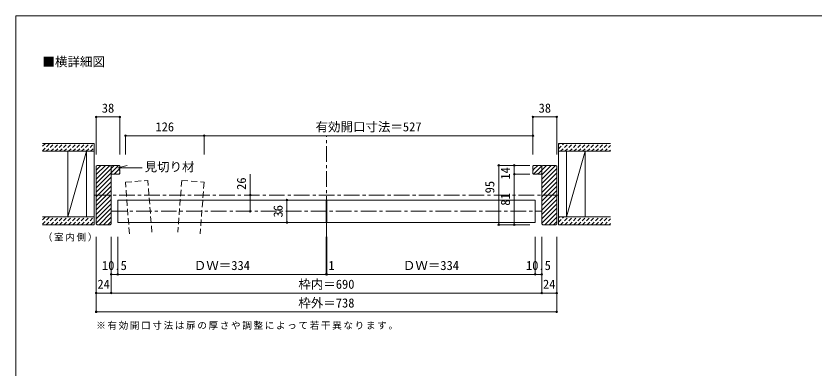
# Model space of a CAD drawing. Units: millimetres on the paper, with parts at other scales. Extents: x -197 to 328, y -138 to 137.
# Drawn here: x -197.2 to 58.6, y 24.2 to 137 of the extents above; entities that cross this region are included whole.
import ezdxf
from ezdxf.enums import TextEntityAlignment as Align

# ---------------------------------------------------------------- set-up
doc = ezdxf.new("R2010")
doc.units = ezdxf.units.MM
doc.header["$PDMODE"] = 32
doc.header["$PDSIZE"] = 0.5
for name, pattern in [('CHAIN1', [8, 5, -1, 1, -1]), ('DASHED1', [1.8, 1.2, -0.6]), ('DASHED2', [3, 2, -1])]:
    doc.linetypes.add(name, pattern=pattern)
for name, color, linetype, lineweight in [('0-1_通り芯', 4, 'Continuous', 9), ('0-3_仕上げ', 2, 'Continuous', 9), ('0-4_枠', 3, 'Continuous', 9), ('0-6_扉', 6, 'Continuous', 9), ('0-A_文字', 7, 'Continuous', 9), ('0-B_寸法', 7, 'Continuous', 9), ('0-C_ハッチ', 4, 'DASHED1', 9), ('1-A_文字', 7, 'Continuous', 9), ('F-0_補助線', 7, 'Continuous', 9)]:
    doc.layers.add(name, color=color, linetype=linetype, lineweight=lineweight)
doc.styles.add('ＭＳ ゴシック', font='')
doc.styles.get('ＭＳ ゴシック').set_extended_font_data('MS Gothic')

msp = doc.modelspace()

# ---------------------------------------------------------------- linework, layer by layer
at = {"layer": '0-1_通り芯', "linetype": 'CHAIN1'}
for p, q in [((-97.668, 66.25), (-97.668, 98.65)), ((-172.068, 79.65), (-23.268, 79.65)), ((-166.668, 74.45), (-28.668, 74.45))]:
    msp.add_line(p, q, dxfattribs=at)
at = {"layer": '0-1_通り芯'}
for p, q in [((-37.468, 89.15), (-37.468, 86.35)), ((-37.468, 89.15), (-32.468, 89.15)), ((-37.468, 86.35), (-32.468, 86.35)), ((-37.468, 86.35), (-37.468, 70.15)), ((-37.468, 70.15), (-32.468, 70.15))]:
    msp.add_line(p, q, dxfattribs=at)
at = {"layer": '0-1_通り芯', "color": 7}
for p in [(-37.468, 89.15), (-37.468, 86.35), (-37.468, 70.15)]:
    msp.add_point(p, dxfattribs=at)
at = {"layer": '0-3_仕上げ'}
for p, q in [((-188.667, 96.15), (-172.068, 96.15)), ((-188.667, 93.65), (-172.068, 93.65)), ((-180.568, 72.65), (-180.568, 93.65)), ((-174.568, 72.65), (-174.568, 93.65)), ((-23.268, 93.65), (-6.669, 93.65)), ((-20.768, 72.65), (-20.768, 93.65)), ((-14.768, 72.65), (-14.768, 93.65)), ((-188.667, 72.65), (-172.068, 72.65)), ((-23.268, 72.65), (-6.669, 72.65)), ((-23.268, 70.15), (-6.669, 70.15))]:
    msp.add_line(p, q, dxfattribs=at)
at = {"layer": '0-3_仕上げ', "color": 7}
for p, q in [((-174.568, 93.65), (-180.568, 72.65)), ((-14.768, 93.65), (-20.768, 72.65))]:
    msp.add_line(p, q, dxfattribs=at)
at = {"layer": '0-3_仕上げ'}
for points in [[(-188.667, 70.15), (-172.068, 70.15), (-172.068, 96.15)], [(-23.268, 70.15), (-23.268, 96.15), (-6.669, 96.15)]]:
    msp.add_lwpolyline(points, dxfattribs=at)
at = {"layer": '0-4_枠'}
for p, q in [((-171.168, 89.15), (-171.468, 88.85)), ((-171.468, 88.85), (-171.468, 70.45)), ((-166.968, 89.15), (-171.168, 89.15)), ((-166.668, 88.85), (-166.968, 89.15)), ((-166.468, 89.15), (-166.668, 88.95)), ((-166.668, 70.45), (-166.668, 88.95)), ((-28.868, 89.15), (-28.668, 88.95)), ((-28.668, 70.45), (-28.668, 88.95)), ((-24.168, 89.15), (-23.868, 88.85)), ((-23.868, 88.85), (-23.868, 70.45)), ((-28.868, 86.35), (-28.668, 86.55))]:
    msp.add_line(p, q, dxfattribs=at)
for points in [[(-164.068, 87.75), (-163.868, 87.95), (-163.868, 88.95), (-164.068, 89.15), (-166.468, 89.15)], [(-165.268, 86.55), (-165.068, 86.35), (-164.068, 86.35), (-163.868, 86.55), (-163.868, 87.55), (-164.068, 87.75)], [(-31.268, 87.75), (-31.468, 87.95), (-31.468, 88.95), (-31.268, 89.15), (-28.868, 89.15)], [(-30.068, 86.55), (-30.268, 86.35), (-31.268, 86.35), (-31.468, 86.55), (-31.468, 87.55), (-31.268, 87.75)], [(-28.668, 88.85), (-28.368, 89.15), (-24.168, 89.15)], [(-166.668, 86.55), (-166.468, 86.35), (-165.468, 86.35), (-165.268, 86.55)], [(-28.868, 86.35), (-29.868, 86.35), (-30.068, 86.55)], [(-171.468, 70.45), (-171.168, 70.15), (-166.968, 70.15), (-166.668, 70.45)], [(-23.868, 70.45), (-24.168, 70.15), (-28.368, 70.15), (-28.668, 70.45)]]:
    msp.add_lwpolyline(points, dxfattribs=at)
at = {"layer": '0-6_扉', "color": 2, "linetype": 'DASHED2'}
for p, q in [((-162.068, 83.781), (-154.889, 84.328)), ((-160.808, 67.222), (-162.068, 83.781)), ((-153.629, 67.768), (-154.889, 84.328)), ((-144.047, 84.328), (-145.307, 67.768)), ((-144.047, 84.328), (-136.868, 83.781)), ((-136.868, 83.781), (-138.128, 67.222))]:
    msp.add_line(p, q, dxfattribs=at)
at = {"layer": '0-6_扉'}
for p, q in [((-164.568, 78.05), (-97.768, 78.05)), ((-97.768, 78.05), (-97.768, 70.85)), ((-97.568, 78.05), (-97.568, 70.85)), ((-97.568, 78.05), (-30.768, 78.05)), ((-30.768, 78.05), (-30.768, 70.85)), ((-97.568, 70.85), (-30.768, 70.85))]:
    msp.add_line(p, q, dxfattribs=at)
msp.add_lwpolyline([(-164.568, 78.05), (-164.568, 70.85), (-97.768, 70.85)], dxfattribs=at)
at = {"layer": '0-B_寸法', "color": 4}
for p, q in [((-171.468, 104.65), (-163.868, 104.65)), ((-171.468, 104.65), (-171.468, 92.65)), ((-163.868, 104.65), (-163.868, 92.65)), ((-31.468, 104.65), (-23.868, 104.65)), ((-31.468, 104.65), (-31.468, 92.65)), ((-23.868, 104.65), (-23.868, 92.65)), ((-136.868, 98.65), (-162.068, 98.65)), ((-162.068, 98.65), (-162.068, 92.65)), ((-31.468, 98.65), (-136.868, 98.65)), ((-136.868, 98.65), (-136.868, 92.65)), ((-31.468, 98.65), (-31.468, 92.65)), ((-42.468, 70.15), (-42.468, 89.15)), ((-42.468, 89.15), (-32.468, 89.15)), ((-122.059, 86.361), (-122.059, 74.45)), ((-110.317, 78.05), (-110.317, 70.85)), ((-42.468, 70.15), (-32.468, 70.15)), ((-171.468, 48.25), (-171.468, 66.25)), ((-166.668, 54.25), (-166.668, 66.25)), ((-164.568, 54.25), (-164.568, 66.25)), ((-97.768, 54.25), (-97.768, 66.25)), ((-97.568, 54.25), (-97.568, 66.25)), ((-30.768, 54.25), (-30.768, 66.25)), ((-28.668, 54.25), (-28.668, 66.25)), ((-23.868, 48.25), (-23.868, 66.25)), ((-166.668, 54.25), (-164.568, 54.25)), ((-166.668, 48.25), (-166.668, 54.25)), ((-164.568, 54.25), (-97.768, 54.25)), ((-97.768, 54.25), (-97.568, 54.25)), ((-97.568, 54.25), (-30.768, 54.25)), ((-30.768, 54.25), (-28.668, 54.25)), ((-28.668, 48.25), (-28.668, 54.25)), ((-171.468, 48.25), (-166.668, 48.25)), ((-171.468, 42.25), (-171.468, 48.25)), ((-166.668, 48.25), (-28.668, 48.25)), ((-28.668, 48.25), (-23.868, 48.25)), ((-23.868, 42.25), (-23.868, 48.25)), ((-171.468, 42.25), (-23.868, 42.25))]:
    msp.add_line(p, q, dxfattribs=at)
at = {"layer": '0-B_寸法'}
for p in [(-171.468, 104.65), (-163.868, 104.65), (-31.468, 104.65), (-23.868, 104.65), (-162.068, 98.65), (-136.868, 98.65), (-31.468, 98.65), (-42.468, 89.15), (-122.059, 79.65), (-110.317, 78.05), (-122.059, 74.45), (-110.317, 70.85), (-42.468, 70.15), (-166.668, 54.25), (-164.568, 54.25), (-97.768, 54.25), (-97.568, 54.25), (-30.768, 54.25), (-28.668, 54.25), (-171.468, 48.25), (-166.668, 48.25), (-28.668, 48.25), (-23.868, 48.25), (-171.468, 42.25), (-23.868, 42.25)]:
    msp.add_point(p, dxfattribs=at)
at = {"layer": '0-C_ハッチ'}
for p, q in [((-188.667, 93.837), (-186.353, 96.15)), ((-188.667, 95.251), (-187.768, 96.15)), ((-187.439, 93.65), (-184.939, 96.15)), ((-186.025, 93.65), (-183.525, 96.15)), ((-184.611, 93.65), (-182.111, 96.15)), ((-183.197, 93.65), (-180.697, 96.15)), ((-181.782, 93.65), (-179.282, 96.15)), ((-180.368, 93.65), (-177.868, 96.15)), ((-178.954, 93.65), (-176.454, 96.15)), ((-177.54, 93.65), (-175.04, 96.15)), ((-176.126, 93.65), (-173.626, 96.15)), ((-174.711, 93.65), (-172.211, 96.15)), ((-173.297, 93.65), (-172.068, 94.879)), ((-23.268, 94.435), (-21.553, 96.15)), ((-23.268, 95.85), (-22.968, 96.15)), ((-22.639, 93.65), (-20.139, 96.15)), ((-21.225, 93.65), (-18.725, 96.15)), ((-19.811, 93.65), (-17.311, 96.15)), ((-18.397, 93.65), (-15.897, 96.15)), ((-16.982, 93.65), (-14.482, 96.15)), ((-15.568, 93.65), (-13.068, 96.15)), ((-14.154, 93.65), (-11.654, 96.15)), ((-12.74, 93.65), (-10.24, 96.15)), ((-11.326, 93.65), (-8.826, 96.15)), ((-9.911, 93.65), (-7.411, 96.15)), ((-8.497, 93.65), (-6.669, 95.478)), ((-7.083, 93.65), (-6.669, 94.064)), ((-188.667, 70.337), (-186.353, 72.65)), ((-188.667, 71.751), (-187.768, 72.65)), ((-187.439, 70.15), (-184.939, 72.65)), ((-186.025, 70.15), (-183.525, 72.65)), ((-184.611, 70.15), (-182.111, 72.65)), ((-183.197, 70.15), (-180.697, 72.65)), ((-181.782, 70.15), (-179.282, 72.65)), ((-180.368, 70.15), (-177.868, 72.65)), ((-178.954, 70.15), (-176.454, 72.65)), ((-177.54, 70.15), (-175.04, 72.65)), ((-176.126, 70.15), (-173.626, 72.65)), ((-174.711, 70.15), (-172.211, 72.65)), ((-23.268, 70.935), (-21.553, 72.65)), ((-23.268, 72.35), (-22.968, 72.65)), ((-22.639, 70.15), (-20.139, 72.65)), ((-21.225, 70.15), (-18.725, 72.65)), ((-19.811, 70.15), (-17.311, 72.65)), ((-18.397, 70.15), (-15.897, 72.65)), ((-16.982, 70.15), (-14.482, 72.65)), ((-15.568, 70.15), (-13.068, 72.65)), ((-14.154, 70.15), (-11.654, 72.65)), ((-12.74, 70.15), (-10.24, 72.65)), ((-11.326, 70.15), (-8.826, 72.65)), ((-9.911, 70.15), (-7.411, 72.65)), ((-8.497, 70.15), (-6.669, 71.978)), ((-173.297, 70.15), (-172.068, 71.379)), ((-7.083, 70.15), (-6.669, 70.564))]:
    msp.add_line(p, q, dxfattribs=at)
at = {"layer": '0-C_ハッチ', "linetype": 'Continuous'}
for p, q in [((-171.468, 84.783), (-167.101, 89.15)), ((-171.468, 86.197), (-168.515, 89.15)), ((-171.468, 87.612), (-169.93, 89.15)), ((-171.468, 83.369), (-166.668, 88.169)), ((-166.668, 86.755), (-164.273, 89.15)), ((-166.668, 88.169), (-165.687, 89.15)), ((-165.658, 86.35), (-163.868, 88.14)), ((-31.295, 87.777), (-29.922, 89.15)), ((-31.288, 86.37), (-28.688, 88.97)), ((-29.881, 86.363), (-28.668, 87.576)), ((-28.668, 84.748), (-24.266, 89.15)), ((-28.668, 86.162), (-25.68, 89.15)), ((-28.668, 87.576), (-27.094, 89.15)), ((-28.668, 83.333), (-23.868, 88.133)), ((-171.468, 81.955), (-166.668, 86.755)), ((-171.468, 80.54), (-166.668, 85.34)), ((-164.244, 86.35), (-163.868, 86.726)), ((-28.668, 81.919), (-23.868, 86.719)), ((-28.668, 80.505), (-23.868, 85.305)), ((-171.468, 79.126), (-166.668, 83.926)), ((-171.468, 77.712), (-166.668, 82.512)), ((-28.668, 79.091), (-23.868, 83.891)), ((-28.668, 77.676), (-23.868, 82.476)), ((-171.468, 76.298), (-166.668, 81.098)), ((-171.468, 74.884), (-166.668, 79.684)), ((-28.668, 76.262), (-23.868, 81.062)), ((-28.668, 74.848), (-23.868, 79.648)), ((-171.468, 73.469), (-166.668, 78.269)), ((-171.468, 72.055), (-166.668, 76.855)), ((-28.668, 73.434), (-23.868, 78.234)), ((-28.668, 72.02), (-23.868, 76.82)), ((-171.468, 70.641), (-166.668, 75.441)), ((-28.668, 70.605), (-23.868, 75.405)), ((-170.545, 70.15), (-166.668, 74.027)), ((-169.131, 70.15), (-166.668, 72.613)), ((-27.709, 70.15), (-23.868, 73.991)), ((-26.295, 70.15), (-23.868, 72.577)), ((-167.716, 70.15), (-166.668, 71.198)), ((-24.881, 70.15), (-23.868, 71.163))]:
    msp.add_line(p, q, dxfattribs=at)
at = {"layer": '1-A_文字'}
for q in [(-161.583, 89.101), (-156.767, 88.325)]:
    msp.add_line((-164.481, 88.325), q, dxfattribs=at)
at = {"layer": 'F-0_補助線', "color": 3, "lineweight": 18}
msp.add_lwpolyline([(-197.169, 137), (197.831, 137), (197.831, -138), (-197.169, -138)], close=True, dxfattribs=at)

# ---------------------------------------------------------------- texts
at = {"layer": '0-1_通り芯', "color": 7, "style": 'ＭＳ ゴシック'}
for s, p in [('14', (-37.968, 84.593)), ('81', (-37.968, 76.25))]:
    msp.add_text(s, height=2.933, rotation=90, dxfattribs=at).set_placement(p, align=Align.BOTTOM_LEFT)
at = {"layer": '0-A_文字', "style": 'ＭＳ ゴシック'}
msp.add_text('■横詳細図', height=2.933, dxfattribs=at).set_placement((-188.667, 120), align=Align.BOTTOM_LEFT)
at = {"layer": '0-A_文字', "char_height": 2.199, "attachment_point": 7, "style": 'ＭＳ ゴシック'}
for s, insert in [('\\T1.17;（室内側）', (-188.567, 64.75)), ('\\T1.17;※有効開口寸法は扉の厚さや調整によって若干異なります。', (-171.468, 36.511))]:
    msp.add_mtext(s, dxfattribs=dict(at, insert=insert))
at = {"layer": '0-B_寸法', "style": 'ＭＳ ゴシック'}
for s, p in [('38', (-169.668, 105.15)), ('38', (-29.668, 105.15)), ('126', (-152.468, 99.15)), ('有効開口寸法＝527', (-101.168, 99.15)), ('10.5', (-169.618, 54.75)), ('ＤＷ＝334', (-140.168, 54.75)), ('1', (-97.051, 54.75)), ('ＤＷ＝334', (-73.168, 54.75)), ('10.5', (-33.718, 54.75)), ('24', (-171.068, 48.75)), ('枠内＝690', (-106.668, 48.75)), ('24', (-28.268, 48.75)), ('枠外＝738', (-106.668, 42.75))]:
    msp.add_text(s, height=2.933, dxfattribs=at).set_placement(p, align=Align.BOTTOM_LEFT)
for s, p in [('26', (-122.559, 81.298)), ('95', (-42.968, 80.19)), ('36', (-110.817, 72.45))]:
    msp.add_text(s, height=2.933, rotation=90, dxfattribs=at).set_placement(p, align=Align.BOTTOM_LEFT)
at = {"layer": '1-A_文字', "style": 'ＭＳ ゴシック'}
msp.add_text('見切り材', height=2.933, dxfattribs=at).set_placement((-155.938, 86.361), align=Align.BOTTOM_LEFT)

doc.saveas('drawing.dxf')
